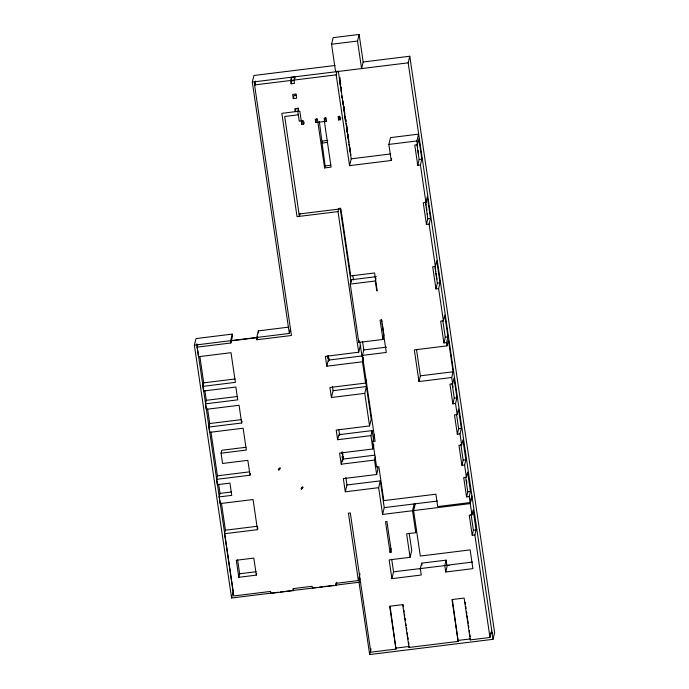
<?xml version="1.0" encoding="UTF-8"?>
<svg xmlns="http://www.w3.org/2000/svg" width="689" height="689" viewBox="0 0 689 689"><rect width="100%" height="100%" fill="white"/><g stroke="black" fill="none" stroke-linecap="round" stroke-linejoin="round"><path stroke-width="1.03" d="M343.518 105.822L344.784 115.08M328.894 360.752L328.748 358.22M278.365 592.23L231.582 598.009L194.367 345.172L289.32 333.442L252.312 82.077L253.922 75.489L335.087 65.464M288.82 327.111L258.315 330.884L256.652 337.696L256.963 339.755L291.456 335.491L254.568 84.945L255.524 81.052M194.367 345.172L195.969 338.583L232.227 334.105L232.529 336.172L230.867 342.976L197.106 347.153L198.51 356.713L231.013 352.69L235.38 382.361L202.876 386.374L203.556 391.007L235.853 387.02L237.739 399.853L205.451 403.84L206.261 409.335L239.057 405.278L241.667 423.003L208.87 427.059L209.645 432.356L243.114 428.213L246.335 450.063L221.048 453.19L222.556 463.473L247.842 460.347L250.029 475.212L216.561 479.346L217.345 484.668L229.945 483.11L231.745 495.357L219.154 496.915L220.135 503.59L253.052 499.525L257.488 529.652L224.571 533.717L233.726 595.959L270.57 591.412L270.855 593.375L293.213 590.611L293.729 588.509M197.106 347.153L197.812 344.233M202.876 386.374L203.737 382.851L199.836 356.368M205.451 403.84L206.304 400.318L204.857 390.448M294.737 76.953L293.979 80.079L294.461 83.395L291.102 83.817L290.612 80.492L291.378 77.375L294.737 76.953L294.978 78.615M291.102 83.817L291.86 80.691L291.378 77.375M208.87 427.059L209.723 423.537L207.578 408.939M230.867 342.976L230.565 340.917L232.227 334.105M293.281 98.613L292.661 94.393L296.02 93.98L296.64 98.2L293.281 98.613L294.039 95.495L296.563 95.185M295.969 108.561L295.202 111.678L294.78 108.81L298.139 108.388L298.57 111.265M221.048 453.19L221.755 450.261L245.99 447.273M304.142 122.22L303.685 124.063L301.756 124.304L302.704 120.411M216.561 479.346L217.423 475.823L210.963 431.969M256.963 339.755L257.669 336.835M219.154 496.915L220.006 493.393L218.654 484.212M335.612 71.785L331.555 44.242L333.166 37.654L359.124 34.45L363.181 61.993L361.579 68.581L357.522 41.039L359.124 34.45M241.667 423.003L242.097 421.246M325.363 117.492L324.39 121.505L315.812 122.564L316.707 118.887M300.103 213.435L299.388 216.355L284.695 116.519L298.328 114.83M324.674 121.695L324.166 118.241L326.095 118L326.603 121.453L324.674 121.695L325.63 117.802M391.679 158.539L391.206 160.485L349.564 165.636L336.198 74.86L337.145 70.976M224.571 533.717L225.424 530.203L221.453 503.194M324.39 121.505L331.099 167.126L324.605 167.935L325.096 165.92L319.326 121.402M340.702 86.848L340.564 87.408L339.617 78.4L340.082 80.277M250.029 475.212L250.46 473.446M342.45 96.193L342.037 97.898L341.761 95.995M343.062 100.956L342.984 104.332L343.466 102.368M340.779 117.819L340.306 119.765L338.626 119.972L339.513 116.32M289.32 333.442L290.465 328.739M346.266 119.895C345.387 126.69 344.112 110.24 345.645 119.395M231.582 598.009L233.192 591.42L196.753 343.897M347.316 131.788L347.178 132.348L346.231 123.348M256.747 573.369L256.325 575.126L238.799 577.296L239.651 573.773L237.619 559.933M348.255 134.277L347.902 135.742L348.78 140.315M349.211 144.242L350.873 155.016M257.488 529.652L257.919 527.895M363.43 357.746L362.448 361.803L326.801 366.203L325.354 356.351L358.711 352.225L338.006 211.592L338.712 208.672M349.564 165.636L351.218 158.823L338.325 71.217M278.89 470.027L280.475 468.253L279.863 467.736L278.278 469.51L278.89 470.027L279.269 468.46M328.093 356.678L328.274 358.943M326.801 366.203L328.283 360.123L362.879 355.843M382.335 323.933L383.988 335.147L382.929 339.462L358.831 342.442L350.245 284.092L351.295 279.768L376.375 276.677M301.541 489.112L303.126 487.338L302.583 486.882L301.007 488.656L301.541 489.112L302.015 487.183M359.934 578.502L359.021 582.265L369.657 654.55L493.031 639.306L408.172 62.828L409.774 56.24L363.181 61.993M391.206 160.485L388.837 144.423L390.499 137.611L418.55 134.148L416.888 140.961L417.439 144.733L414.769 145.06L417.749 165.3L420.419 164.964L421.84 159.168L418.86 138.928L417.439 144.733M333.071 390.68L366.427 386.555L364.765 393.367L331.409 397.493L333.071 390.68L332.442 386.46M358.831 342.442L359.253 340.711M299.043 214.003L340.883 208.836L350.761 275.91L374.583 272.965L377.21 290.827L376.771 290.879L375.316 280.991L375.953 278.399M358.711 352.225L360.364 345.413M372.146 430.591L370.923 435.629L337.627 439.737L338.85 434.707L372.146 430.591L373.662 440.857M471.776 495.753L470.122 502.565L437.704 506.57L435.879 494.202L383.833 500.627L378.855 466.763L376.59 467.039L372.844 441.563L375.1 441.287L362.457 355.386L363.783 349.934L362.535 341.46M417 144.707L417.129 144.156M342.769 456.893L342.958 459.184M375.255 457.057L374.515 460.08L341.227 464.197L342.45 459.158L374.704 455.171M336.775 582.274L336.034 585.323L285.814 591.308M418.481 154.775L418.059 150.486M417.749 165.3L419.162 159.495L416.931 144.32M331.409 397.493L329.936 387.485L365.575 383.075L366.315 380.035M346.946 484.987L380.311 480.862L378.649 487.674L345.292 491.8L346.946 484.987L345.852 477.537M337.627 439.737L336.198 430.057L369.562 425.94L371.216 419.127L365.489 380.233M429.126 224.08L426.448 224.416L423.261 202.755L425.94 202.428L427.309 196.796L430.496 218.447L429.126 224.08L435.362 266.462L432.683 266.789L435.948 288.924L438.617 288.596L440.021 282.843L436.766 260.7L435.362 266.462M427.266 214.572L427.456 213.762M372.844 441.563L374.506 434.759M426.448 224.416L427.826 218.783L425.406 201.946M341.227 464.197L339.591 453.086L372.887 448.97L373.869 444.939M345.292 491.8L343.346 478.614L376.642 474.497L377.873 469.467L377.417 466.375M336.034 585.323L335.741 583.359L358.358 580.56L360.02 573.748M435.948 288.924L437.351 283.17L434.862 266.307M414.657 507.052L414.192 503.917L412.53 510.73L382.584 514.425L384.247 507.621L380.311 480.862M418.972 381.534L414.322 349.9L447.049 345.861L448.444 340.151L453.095 371.784L451.708 377.494L418.972 381.534L420.368 375.824L416.492 349.469M446.575 342.614L443.897 342.941L440.684 321.117L443.363 320.781L444.741 315.106L447.953 336.938L446.575 342.614L447.049 345.861M390.043 552.414L385.521 521.676L386.925 521.504L391.455 552.242L390.043 552.414L390.99 548.522M443.897 342.941L445.283 337.266L442.829 320.635M369.657 654.55L371.035 648.9M415.269 503.788L413.607 510.592L420.299 556.049L470.148 549.891L472.904 568.64L445.74 571.999L447.066 566.539L446.127 560.14L421.668 563.163L420.333 568.623L421.28 575.022L391.895 578.648L393.557 571.836L391.714 559.339M391.895 578.648L389.139 559.899L410.076 557.315L406.622 533.82L415.768 532.692L416.483 529.772M410.076 557.315L411.738 550.502L409.18 533.14M455.532 403.504L452.862 403.84L449.96 384.135L452.639 383.799L454.025 378.089L456.928 397.803L455.532 403.504L457.16 414.563L454.49 414.89L457.324 434.165L460.002 433.837L461.329 428.386L458.495 409.102L457.16 414.563M452.862 403.84L454.249 398.13L452.113 383.609M358.358 580.56L348.436 513.159L350.313 512.926L370.811 652.19L395.986 649.081L390.077 606.277M457.324 434.165L458.659 428.713L456.566 414.511M452.38 599.594L458.142 641.399L409.008 647.471L409.249 646.463L396.227 648.073M464.584 464.98L461.914 465.308L458.977 445.361L461.647 445.034L462.913 439.849L465.85 459.796L464.584 464.98L466.384 477.193L463.706 477.529L466.556 496.872L469.235 496.545L470.458 491.515L467.607 472.163L466.384 477.193M461.914 465.308L463.172 460.123L460.855 444.379M445.74 571.999L444.793 565.6L446.127 560.14M466.556 496.872L467.779 491.843L465.686 477.589M471.931 514.855L473.128 509.929L476.082 529.979L474.876 534.905L472.206 535.232L469.252 515.183L471.931 514.855L470.268 503.599L471.931 496.786M472.206 535.232L473.403 530.306L471.078 514.476M491.636 630.659L489.974 637.471L470.286 639.9L470.527 638.892L458.392 640.391M493.031 639.306L494.633 632.717L409.774 56.24M341.356 87.408L341.089 91.465M349.004 142.459L347.437 134.588M328.291 355.972L328.687 360.132L328.395 359.133M342.76 455.86L341.985 452.251M344.836 112.97L343.923 109.62L344.156 106.537M343.019 457.169L343.458 459.374M331.555 44.242L357.522 41.039M252.312 82.077L408.172 62.828M254.568 84.945L290.612 80.492M293.979 80.079L336.198 74.86M291.86 80.691L294.384 80.38M296.838 108.449L298.578 108.233L297.82 111.36L299.267 121.212L303.194 120.73L303.685 124.063M322.228 141.099L327.792 140.418M321.737 143.105L327.309 142.416M388.837 144.423L416.888 140.961M351.218 158.823L390.732 153.94M325.096 165.92L330.668 165.231M419.162 159.495L421.84 159.168M338.006 211.592L297.045 216.647L281.844 113.332L299.818 111.11L301.756 124.304M427.826 218.783L430.496 218.447M350.245 284.092L375.316 280.991M437.351 283.17L440.021 282.843M230.565 340.917L256.652 337.696M445.283 337.266L447.953 336.938M363.783 349.934L386.581 347.118M327.154 356.85L328.102 356.738L328.627 360.786M362.457 355.386L386.279 352.449L381.499 319.92L380.078 320.101L382.929 339.462M203.737 382.851L235.19 378.967M206.304 400.318L237.559 396.459M420.368 375.824L453.095 371.784M209.723 423.537L241.469 419.618M454.249 398.13L456.928 397.803M458.659 428.713L461.329 428.386M341.804 457.014L342.777 456.945L343.07 459.382M217.423 475.823L249.849 471.819M463.172 460.123L465.85 459.796M220.006 493.393L231.556 491.963M467.779 491.843L470.458 491.515M384.247 507.621L437.308 501.058M225.424 530.203L257.29 526.267M413.607 510.592L470.268 503.599M473.403 530.306L476.082 529.979M239.651 573.773L256.144 571.732M393.557 571.836L444.793 565.6M445.783 565.385L472.43 562.095M447.928 565.583L449.219 565.419M280.492 591.963L283.687 591.575M313.504 587.889L317.612 587.381M319.662 587.131L322.745 586.744M324.795 586.494L334.036 585.349M336.086 585.099L359.021 582.265M490.379 633.243L492.506 632.984M420.54 568.985L419.851 569.036L420.385 568.735M347.557 130.479L347.282 129.678M340.702 83.464L340.418 82.198M350.356 152.329L349.228 144.397M343.088 456.437L343.441 458.452M340.685 86.745L339.841 80.492L340.004 81.087M347.299 131.694L346.455 125.432L346.911 127.663M340.09 78.27L339.927 77.53M340.667 84.73L340.297 82.714M346.515 124.227L346.877 126.251M436.981 279.045L436.008 273.361M342.433 452.234L342.588 454.981L342.088 452.449M466.797 483.049L466.384 480.216M420.419 164.964L425.94 202.428M438.617 288.596L443.363 320.781M451.708 377.494L452.639 383.799M460.002 433.837L461.647 445.034M469.235 496.545L470.122 502.565M474.876 534.905L489.974 637.471M417.396 145.99L417.672 147.816M425.699 202.213L426.138 205.184M426.431 207.165L426.87 210.136M465.144 602.281L465.445 604.374M465.755 606.466L466.065 608.559M466.531 611.694L466.832 613.787M467.142 615.88L467.452 617.973M467.762 620.066L468.219 623.201M468.529 625.293L468.839 627.386M469.295 630.521L469.605 632.614M469.915 634.707L470.225 636.8M470.286 639.9L464.128 598.061L451.984 599.559L458.142 641.399M421.668 563.163L421.935 564.997M412.53 510.73L415.768 532.692M381.732 319.86L382.033 321.901M340.306 119.765L339.798 116.312L338.118 116.519L338.626 119.972M403.099 604.675L403.409 606.759M403.866 609.894L404.176 611.987M404.486 614.071L404.787 616.164M405.098 618.257L405.408 620.341M405.864 623.476L406.174 625.569M406.484 627.653L406.786 629.746M407.251 632.881L407.561 634.974M407.862 637.058L408.172 639.151M408.637 642.286L408.939 644.37M409.008 647.471L402.695 604.641L389.673 606.242L395.986 649.081M352.863 275.755L353.491 279.992M351.295 279.768L351.605 281.896M340.133 207.949L351.028 281.973M359.899 342.244L362.078 357.023M362.448 361.803L365.575 383.075M364.765 393.367L369.562 425.94M378.649 487.674L382.584 514.425M370.923 435.629L372.887 448.97M374.515 460.08L376.642 474.497M324.605 167.935L317.405 118.973L315.321 119.231L315.812 122.564M328.481 357.918L328.765 359.856L328.679 357.66M342.838 456.445L343.268 459.339M327.947 355.868L328.722 361.139M338.799 429.635L339.582 434.957M342.088 451.993L343.191 459.442M342.45 459.158L342.76 461.217M254.861 81.853L255.326 85.04M312.427 588.234L312.134 586.27L292.928 588.647L293.213 590.611M258.315 330.884L258.616 332.942M256.325 575.126L253.81 558.09L236.284 560.252L238.799 577.296M342.562 452.501L342.795 454.568M435.775 271.681L435.336 267.401M452.983 387.356L452.699 384.815M339.565 433.545L339.47 435.422C339.798 433.915 340.254 435.129 339.565 433.545"/></g></svg>
